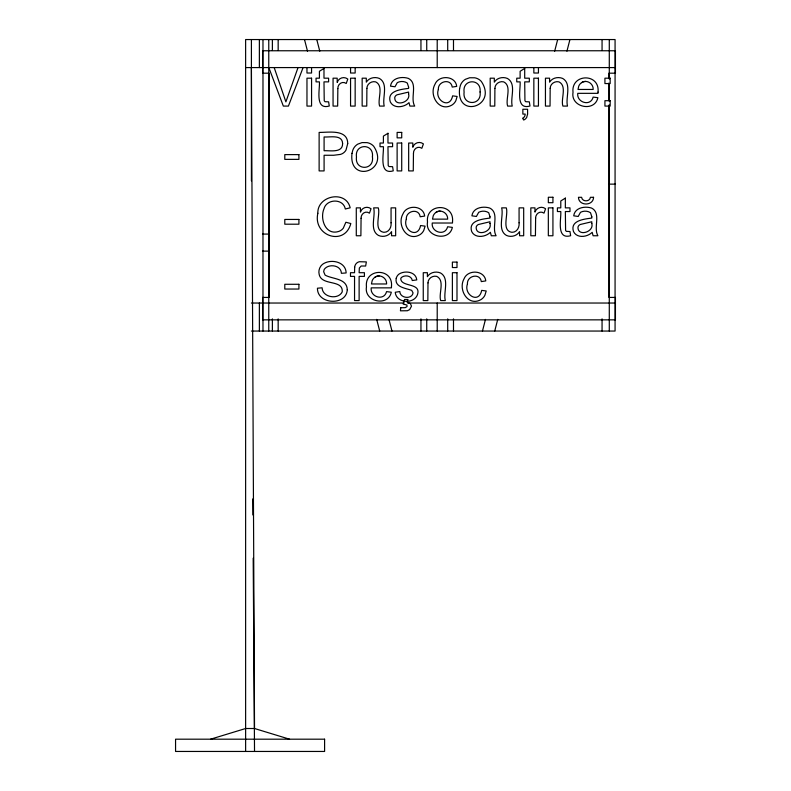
<?xml version="1.0" encoding="UTF-8"?>
<svg xmlns="http://www.w3.org/2000/svg" width="791" height="791" viewBox="0 0 791 791"><rect width="100%" height="100%" fill="white"/><g stroke="black" fill="none" stroke-linecap="round" stroke-linejoin="round"><path stroke-width="1.19" d="M482.47 331.053L485.486 319.376M554.649 51.227L557.665 39.55M494.741 331.053L497.757 319.376M566.92 51.227L569.935 39.55M298.029 67.581L285.887 101.851L274.19 67.581M303.082 67.581L288.418 106.083L283.336 106.083L268.821 67.581M581.553 82.669C586.566 79.189 593.527 83.47 593.181 89.452L578.023 89.452L578.735 86.17A7.772 7.772 0 0 1 581.553 82.669A7.218 7.218 0 0 1 585.745 81.443M436.039 212.354C441.052 208.864 448.013 213.145 447.657 219.137L432.509 219.137L433.221 215.854A7.772 7.772 0 0 1 436.039 212.354A7.218 7.218 0 0 1 440.221 211.118M374.993 277.186C380.006 273.706 386.967 277.987 386.611 283.969L371.463 283.969L372.175 280.686A7.772 7.772 0 0 1 374.993 277.186A7.218 7.218 0 0 1 379.176 275.96M210.594 739.19L245.625 728.511L254.524 728.511L289.555 739.19M245.625 67.581L615.072 67.581M262.622 73.187L269.128 73.187L269.128 297.426L262.622 297.426L262.622 319.851L615.438 319.851L615.438 297.426L608.932 297.426L608.932 105.233M263.166 73.336L262.622 73.336L262.622 50.762L615.438 50.762L615.438 73.187L608.932 73.187L608.932 78.121M608.932 184.135L615.438 184.135M262.622 234.077L269.128 234.077M262.622 251.123L269.128 251.123M251.409 303.032L404.023 303.032M407.711 303.032L615.072 303.032M251.409 331.053L615.072 331.053L615.072 39.55L245.625 39.55L245.625 751.45M316.776 39.55L319.791 51.227M388.954 319.376L391.97 331.053M304.505 39.55L307.521 51.227M376.684 319.376L379.7 331.053M252.725 498.923L252.853 514.971M253.189 558.179L254.524 751.45M251.409 67.581L254.524 728.511M609.288 39.55L609.288 79.08M609.288 83.609L609.288 101.307M609.288 105.015L609.288 331.053M608.932 83.045L608.932 100.309M602.06 39.55L602.06 50.515M602.06 318.872L602.06 331.053M538.444 67.581L538.444 73.019L533.846 73.019L533.846 67.581M453.49 39.55L453.49 50.515M453.49 318.872L453.49 331.053M447.706 39.55L447.706 50.515M447.706 318.872L447.706 331.053M437.215 39.55L437.215 67.581M437.215 303.032L437.215 331.053M426.735 39.55L426.735 50.515M426.735 318.872L426.735 331.053M420.95 39.55L420.95 50.515M420.95 318.872L420.95 331.053M355.159 67.581L355.159 73.019L350.561 73.019L350.561 67.581M311.565 67.581L311.565 73.019L306.967 73.019L306.967 67.581M278.165 39.55L278.165 50.515M278.165 318.872L278.165 331.053M272.381 39.55L272.381 50.515M272.381 318.872L272.381 331.053M268.762 39.55L268.762 331.053M262.978 39.55L262.978 331.053M259.369 39.55L259.369 67.581M259.369 303.032L259.369 331.053M251.409 39.55L251.409 180.852M391.466 286.599L391.446 287.855L371.206 287.855C369.881 297.04 384.159 301.43 386.562 291.612L391.318 292.215C388.213 307.007 363.811 301.915 366.451 286.886C364.265 267.892 393.503 267.388 391.466 286.599M408.621 87.148L408.591 88.374C401.185 89.403 386.591 90.718 390.309 101.91C393.76 108.94 404.211 107.467 408.977 102.642L409.896 106.083L414.702 106.083C409.827 97.866 418.439 83.53 408.383 78.398C401.749 76.213 391.604 77.864 390.497 86.15L394.996 86.773L397.28 82.64C400.355 80.989 404.428 81.068 407.316 83.075L408.621 87.148M452.511 221.757L452.492 223.022L432.252 223.022C430.927 232.208 445.204 236.588 447.607 226.77L452.363 227.383C449.248 242.165 424.856 237.082 427.496 222.044C425.311 203.05 454.548 202.555 452.511 221.757M490.025 216.823L489.995 218.059C482.599 219.087 467.995 220.392 471.713 231.585C475.173 238.615 485.615 237.152 490.38 232.317L491.3 235.758L496.105 235.758C491.241 227.551 499.843 213.204 489.797 208.073C483.153 205.897 473.008 207.539 471.911 215.824L476.409 216.457L478.693 212.314C481.759 210.663 485.832 210.742 488.719 212.749L490.025 216.823M591.826 216.823L591.797 218.059C584.391 219.087 569.797 220.392 573.515 231.585C576.975 238.615 587.416 237.152 592.182 232.317L593.102 235.758L597.907 235.758C593.032 227.551 601.644 213.204 591.589 208.073C584.954 205.897 574.81 207.539 573.712 215.824L578.201 216.457L580.495 212.314C583.56 210.663 587.634 210.742 590.521 212.749L591.826 216.823M598.036 92.082L598.006 93.338L577.766 93.338C576.441 102.523 590.719 106.914 593.131 97.095L597.877 97.698C594.773 112.49 570.37 107.398 573.02 92.369C570.825 73.375 600.072 72.871 598.036 92.082M317.844 213.303C312.682 235.945 344.649 246.782 350.818 223.546L345.865 222.261L343.274 228.204A9.976 9.976 0 0 1 338.746 231.437C325.546 235.748 319.673 218.82 323.984 208.794C326.564 198.66 343.393 198.274 345.301 208.992L350.176 207.815C346.013 189.731 317.092 195.515 317.844 213.303M354.665 267.289L354.546 272.707L350.482 272.707L350.482 276.385L354.546 276.385L354.546 300.59L359.124 300.59L359.124 276.385L364.414 276.385L364.414 272.707L359.124 272.707L359.341 268.011L361.171 266.003L365.66 266.033L366.352 261.91L359.381 261.722A6.021 6.021 0 0 0 355.03 265.558L354.665 267.289M406.327 219.196C402.332 229.795 417.796 239.554 420.575 225.544L425.093 226.147L423.778 230.428A10.787 10.787 0 0 1 419.685 234.858C407.009 241.957 396.706 224.911 402.916 214.015C406.633 204.365 423.472 205.176 424.658 216.062L420.189 216.774C418.904 207.697 405.556 210.9 406.327 219.196M438.362 89.521C434.378 100.111 449.842 109.88 452.62 95.859L457.139 96.462L455.824 100.754A10.787 10.787 0 0 1 451.73 105.183C439.054 112.282 428.742 95.236 434.961 84.33C438.679 74.68 455.517 75.491 456.704 86.387L452.234 87.089C450.939 78.022 437.601 81.216 438.362 89.521M467.441 284.038C463.457 294.628 478.921 304.397 481.699 290.376L486.218 290.979L484.903 295.27A10.787 10.787 0 0 1 480.809 299.7C468.134 306.789 457.821 289.753 464.04 278.847C467.758 269.197 484.596 270.008 485.783 280.894L481.314 281.606C480.018 272.539 466.68 275.733 467.441 284.038M366.895 88.384L366.757 106.083L362.159 106.083L362.159 78.19L366.302 78.19L366.302 82.155C368.972 77.775 374.894 76.529 379.453 78.467C388.757 83.895 382.023 97.797 384.218 106.083L379.611 106.083C377.258 99.102 384.119 86.11 375.685 81.868C371.493 80.801 366.886 83.905 366.895 88.384M427.99 282.901L427.852 300.59L423.254 300.59L423.254 272.707L427.397 272.707L427.397 276.672C430.067 272.292 435.989 271.046 440.547 272.984C449.852 278.412 443.118 292.314 445.313 300.59L440.706 300.59C438.352 293.619 445.214 280.627 436.78 276.385C432.588 275.317 427.971 278.422 427.99 282.901M494.909 88.384L494.78 106.083L490.183 106.083L490.183 78.19L494.316 78.19L494.316 82.155C496.995 77.775 502.908 76.529 507.466 78.467C516.77 83.895 510.037 97.797 512.232 106.083L507.634 106.083C505.271 99.102 512.143 86.11 503.709 81.868C499.507 80.801 494.899 83.905 494.909 88.384M550.18 88.384L550.042 106.083L545.444 106.083L545.444 78.19L549.587 78.19L549.587 82.155C552.256 77.775 558.179 76.529 562.737 78.467C572.041 83.895 565.308 97.797 567.503 106.083L562.895 106.083C560.542 99.102 567.404 86.11 558.97 81.868C554.778 80.801 550.16 83.905 550.18 88.384M372.432 156.816C374.479 170.698 354.586 170.905 356.464 156.974C354.526 143.309 374.183 143.131 372.432 156.816M480.058 91.974C482.105 105.856 462.211 106.073 464.09 92.132C462.152 78.477 481.808 78.289 480.058 91.974M391.061 222.805C391.664 227.333 388.895 232.475 383.853 232.317C373.125 230.606 380.639 214.529 378.256 207.865L373.659 207.865C375.824 216.131 369.15 230.033 378.454 235.441C383.022 237.518 388.875 236.015 391.545 231.654L391.545 235.758L395.658 235.758L395.658 207.865L391.061 207.865L391.061 222.805M519.074 222.805C519.677 227.333 516.909 232.475 511.876 232.317C501.138 230.606 508.653 214.529 506.28 207.865L501.672 207.865C503.847 216.131 497.163 230.033 506.467 235.441C511.035 237.518 516.889 236.015 519.558 231.654L519.558 235.758L523.682 235.758L523.682 207.865L519.074 207.865L519.074 222.805M337.846 88.602L337.658 106.083L333.06 106.083L333.06 78.19L337.193 78.19L337.193 82.412C338.657 77.884 344.016 76.104 347.803 79.08L346.221 83.47C342.394 80.603 337.569 84.182 337.846 88.602M361.072 218.276L360.884 235.758L356.286 235.758L356.286 207.865L360.429 207.865L360.429 212.097C361.882 207.558 367.251 205.789 371.028 208.755L369.446 213.145C365.62 210.277 360.795 213.857 361.072 218.276M408.591 93.813C411.132 102.533 394.195 107.309 394.768 97.412A4.024 4.024 0 0 1 397.062 94.811L408.591 92.082L408.591 93.813M413.456 153.444L413.268 170.915L408.67 170.915L408.67 143.033L412.803 143.033L412.803 147.255C414.257 142.716 419.625 140.946 423.412 143.922L421.83 148.303C417.994 145.445 413.179 149.015 413.456 153.444M489.995 223.487C492.536 232.208 475.599 236.984 476.182 227.096A4.024 4.024 0 0 1 478.476 224.486L489.995 221.757L489.995 223.487M535.626 218.276L535.428 235.758L530.83 235.758L530.83 207.865L534.973 207.865L534.973 212.097C536.427 207.558 541.795 205.789 545.572 208.755L543.99 213.145C540.164 210.277 535.339 213.857 535.626 218.276M591.797 223.487C594.338 232.208 577.4 236.984 577.984 227.096A4.024 4.024 0 0 1 580.278 224.486L591.797 221.757L591.797 223.487M351.995 153.345C348.347 184.263 390.596 171.163 373.609 146.167A11.618 11.618 0 0 0 367.133 142.637L362.041 142.588L357.769 144.14A11.45 11.45 0 0 0 352.786 150.231L351.995 153.345M459.62 88.513C455.972 119.431 498.221 106.32 481.235 81.325A11.618 11.618 0 0 0 474.758 77.795L469.666 77.755L465.395 79.298A11.45 11.45 0 0 0 460.411 85.388L459.62 88.513M347.724 143.557L346.013 150.072A9.225 9.225 0 0 1 340.417 154.413L333.693 155.263L324.092 155.263L324.092 170.915L319.129 170.915L319.129 132.413C328.433 132.542 347.654 128.854 347.724 143.557M400.721 307.739L400.444 310.814L407.355 310.744L409.659 309.617L411.508 306.137L410.4 303.655L407.138 302.271L407.978 299.463L404.557 299.463L403.222 304.11L406.94 305.029L407.049 306.572L405.17 307.669L400.721 307.739M396.222 278.313C394.363 287.331 405.852 288.151 411.706 290.376L413.06 292.897C412.032 299.69 399.939 298.365 399.801 291.533L395.253 292.275C396.113 303.24 413.99 304.446 417.45 294.697C421.682 282.08 400.216 287.637 400.8 278.205C403.637 274.477 411.656 275.258 412.269 280.528L416.768 279.905C415.977 271.679 404.962 270.265 399.109 274.022A7.574 7.574 0 0 0 396.222 278.313M527.587 114.092L526.658 117.543L525.451 118.976L523.731 120.054L522.604 118.235A4.173 4.173 0 0 0 524.977 115.486L525.214 114.092L522.861 114.092L522.861 109.257L527.587 109.257L527.587 114.092M347.269 289.724C346.409 306.127 317.142 304.575 317.448 288.221L322.125 287.805C322.372 297.485 338.222 300.076 342.226 291.859C343.215 279.124 321.848 286.164 319.208 274.576A9.967 9.967 0 0 1 322.471 264.372C330.361 258.439 345.885 261.445 346.142 272.944L341.386 273.31C341.188 264.886 328.245 263.363 324.172 269.494L323.657 271.709L325.111 275.12C332.586 279.312 346.903 278.145 347.269 289.724M342.612 143.715C342.602 153.217 329.976 150.399 324.092 150.725L324.092 136.962C330.065 137.436 342.454 134.193 342.612 143.715M593.557 197.305C593.388 206.204 578.626 206.214 578.458 197.305L581.603 197.305C582.047 202.021 589.987 202.021 590.422 197.305L593.557 197.305M323.984 68.451L319.416 71.279L319.416 78.19L316.044 78.19L316.044 81.868L319.416 81.868C319.989 89.225 314.65 110.226 329.274 106.024L328.611 101.851L325.022 101.693L324.231 100.773L323.984 81.868L328.611 81.868L328.611 78.19L323.984 78.19L323.984 68.451M387.966 133.284L383.398 136.121L383.398 143.033L380.026 143.033L380.026 146.701L383.398 146.701C383.971 154.057 378.632 175.058 393.256 170.866L392.593 166.693L389.004 166.535L388.213 165.616L387.966 146.701L392.593 146.701L392.593 143.033L387.966 143.033L387.966 133.284M524.7 68.451L520.122 71.279L520.122 78.19L516.75 78.19L516.75 81.868L520.122 81.868C520.705 89.225 515.356 110.226 529.99 106.024L529.327 101.851L525.738 101.693L524.937 100.773L524.7 81.868L529.327 81.868L529.327 78.19L524.7 78.19L524.7 68.451M565.347 198.126L560.779 200.963L560.779 207.865L557.408 207.865L557.408 211.543L560.779 211.543C561.353 218.899 556.014 239.9 570.637 235.708L569.975 231.526L566.386 231.368L565.595 230.448L565.347 211.543L569.975 211.543L569.975 207.865L565.347 207.865L565.347 198.126M311.565 78.19L306.967 78.19L306.967 106.083L311.565 106.083L311.565 78.19M355.159 78.19L350.561 78.19L350.561 106.083L355.159 106.083L355.159 78.19M538.444 78.19L533.846 78.19L533.846 106.083L538.444 106.083L538.444 78.19M610.168 78.19L604.927 78.19L604.927 83.569L610.168 83.569L610.168 78.19M610.168 100.694L604.927 100.694L604.927 106.083L610.168 106.083L610.168 100.694M401.719 132.413L397.122 132.413L397.122 137.852L401.719 137.852L401.719 132.413M401.719 143.033L397.122 143.033L397.122 170.915L401.719 170.915L401.719 143.033M298.919 154.611L284.79 154.611L284.79 159.367L298.919 159.367L298.919 154.611M552.929 197.256L548.331 197.256L548.331 202.694L552.929 202.694L552.929 197.256M552.929 207.865L548.331 207.865L548.331 235.758L552.929 235.758L552.929 207.865M298.919 219.443L284.79 219.443L284.79 224.199L298.919 224.199L298.919 219.443M456.99 262.098L452.383 262.098L452.383 267.536L456.99 267.536L456.99 262.098M456.99 272.707L452.383 272.707L452.383 300.59L456.99 300.59L456.99 272.707M298.919 284.285L284.79 284.285L284.79 289.041L298.919 289.041L298.919 284.285M324.597 739.19L175.562 739.19L175.562 751.45L324.597 751.45L324.597 739.19"/></g></svg>
